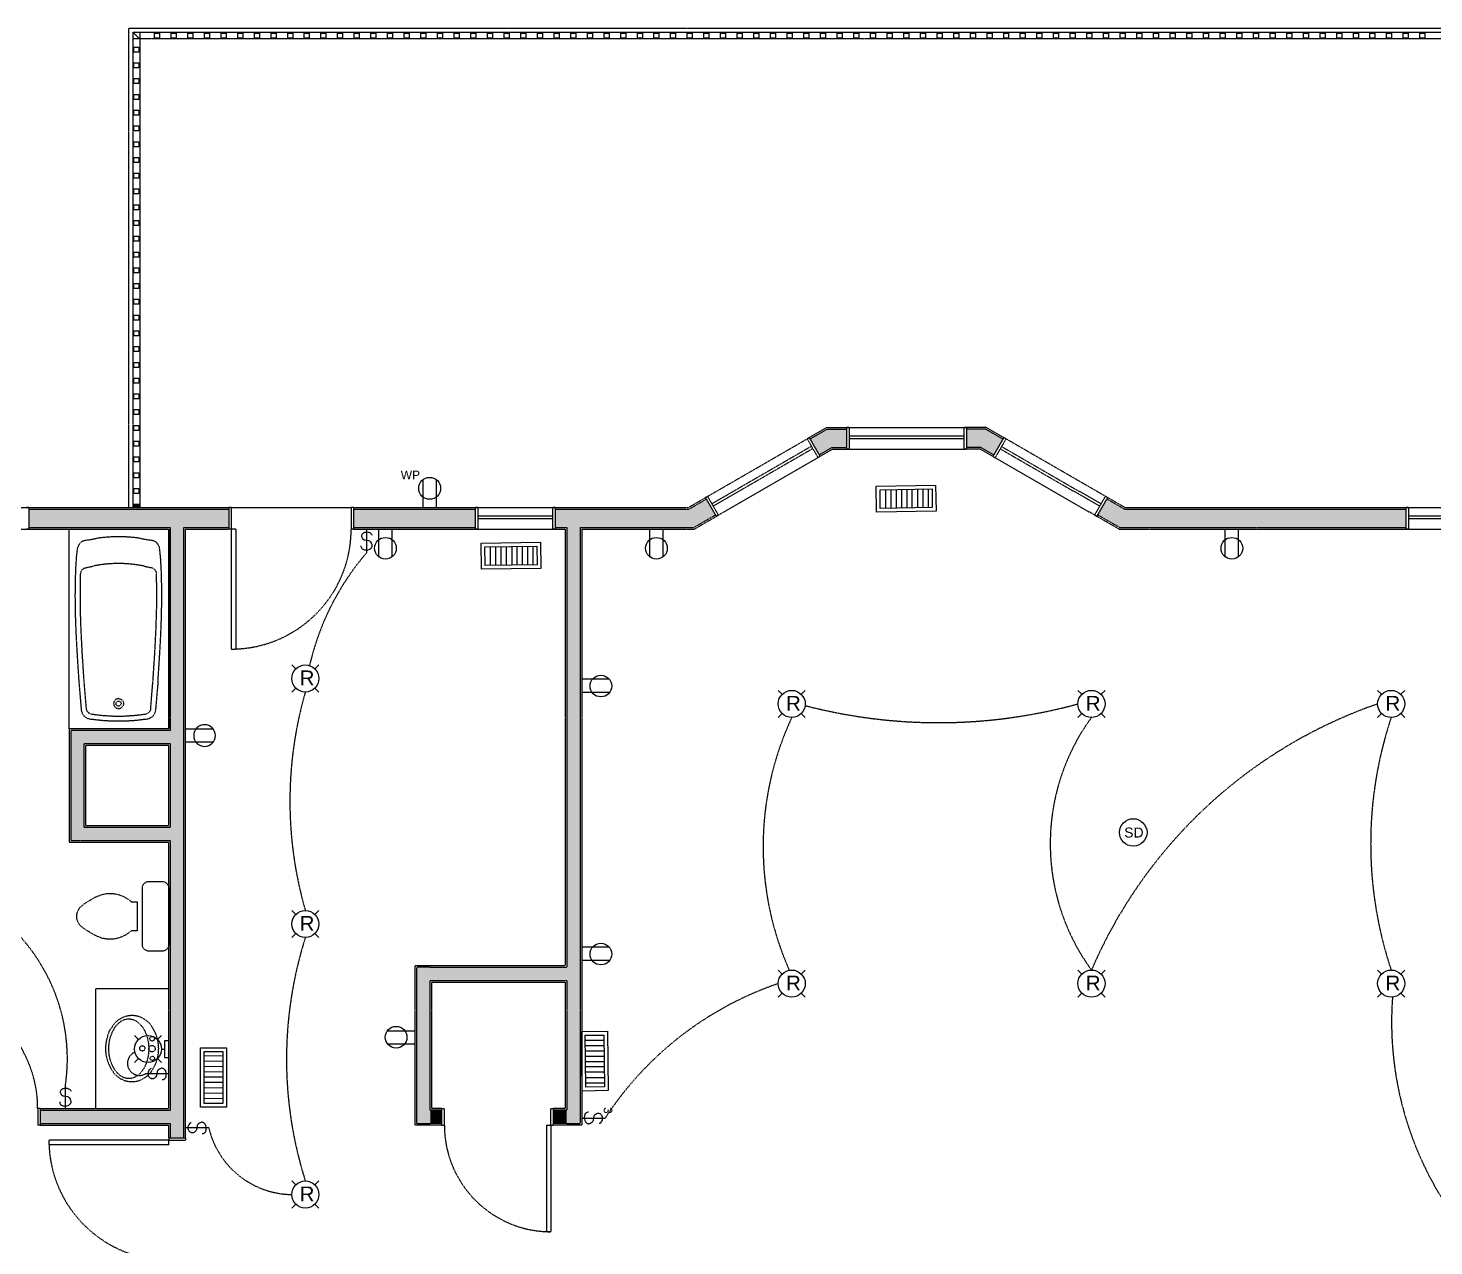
# Model space of a CAD drawing. Header units: inches. Extents: x 99 to 15695, y -7208 to 2559.
# Drawn here: x 10624.3 to 11046.4, y -6949.6 to -6583.8 of the extents above; entities that cross this region are included whole.
import ezdxf

# ---------------------------------------------------------------- set-up
doc = ezdxf.new("R2010")
doc.units = ezdxf.units.IN
doc.header["$LTSCALE"] = 96
doc.header["$MEASUREMENT"] = 0
doc.linetypes.add('DASHDOTX2', pattern=[2, 1, -0.5, 0, -0.5])
doc.layers.get('0').update_dxf_attribs({"lineweight": 5})
doc.layers.add('Common', color=4, linetype='Continuous', lineweight=5)
for name, color, linetype, lineweight, true_color in [('Electrical', 7, 'Continuous', 20, 0xff0a0a), ('Electrical line', 7, 'Continuous', 15, 0xff0a0a), ('Hatch', 7, 'Continuous', 0, 0x919191)]:
    doc.layers.add(name, color=color, linetype=linetype, lineweight=lineweight, true_color=true_color)
doc.styles.get("Standard").update_dxf_attribs({"font": 'arial.ttf'})

# ---------------------------------------------------------------- blocks, each defined once
blk = doc.blocks.new('Eyeball')
at = {"layer": 'Electrical', "transparency": 33554687}
for p, q in [((-2.88, 6.22), (-4.07, 7.41)), ((2.88, 6.22), (4.07, 7.41)), ((-4.07, -0.72), (-2.88, 0.47)), ((4.07, -0.72), (2.88, 0.47))]:
    blk.add_line(p, q, dxfattribs=at)
blk.add_circle((0, 3.34), 4.07, dxfattribs=at)
at = {"layer": 'Electrical', "transparency": 33554687, "insert": (-1.72, 1.33), "char_height": 4.4186, "width": 4.4628, "attachment_point": 7}
blk.add_mtext('\\fArial|b0|i0|c0|p0;R\\P', dxfattribs=at)
blk = doc.blocks.new('*U523')
at = {"layer": 'Electrical', "color": 0, "linetype": 'Continuous', "lineweight": 0, "transparency": 33554687}
blk.add_blockref('Eyeball', (0, -3.34), dxfattribs=at)
blk = doc.blocks.new('*U524')
at = {"layer": 'Common', "color": 0, "linetype": 'ByBlock', "lineweight": -2, "transparency": 16777216}
for p in [(0, 0), (90, 0), (180, 0), (0, -84), (90, -84), (180, -84)]:
    blk.add_blockref('*U523', p, dxfattribs=at)
blk = doc.blocks.new('Wall Sconce')
at = {"layer": 'Electrical', "transparency": 33554687}
for p, q in [((-2.38, 4.88), (-3.57, 6.07)), ((0.5, 6.07), (0.5, 7)), ((3.38, 4.88), (4.57, 6.07)), ((-3.57, -2.06), (-2.38, -0.87)), ((4.57, -2.06), (3.38, -0.87))]:
    blk.add_line(p, q, dxfattribs=at)
blk.add_lwpolyline([(-2, 8.25), (-2, 7), (3, 7), (3, 8.25)], dxfattribs=at)
blk.add_circle((0.5, 2), 4.07, dxfattribs=at)
blk = doc.blocks.new('Single Pole')
at = {"layer": 'Electrical', "transparency": 33554687}
blk.add_line((-0.04, 7), (-0.04, 0), dxfattribs=at)
blk.add_lwpolyline([(1.71, 4.99), (1.7, 5.19), (1.66, 5.39), (1.58, 5.58), (1.47, 5.75), (1.34, 5.9), (1.3, 5.94), (1.17, 6.03), (0.98, 6.12), (0.64, 6.21), (0.15, 6.24), (-0.34, 6.2), (-0.74, 6.09), (-0.99, 5.98), (-1.12, 5.9), (-1.36, 5.69), (-1.52, 5.51), (-1.62, 5.34), (-1.68, 5.19), (-1.7, 5.04), (-1.71, 4.97), (-1.7, 4.82), (-1.64, 4.57), (-1.48, 4.23), (-1.27, 3.92), (-1.06, 3.7), (-0.98, 3.63), (-0.88, 3.56), (-0.7, 3.49), (0.56, 3.29), (0.72, 3.24), (0.8, 3.19), (0.85, 3.16), (1.08, 2.95), (1.26, 2.71), (1.38, 2.49), (1.44, 2.3), (1.47, 2.13), (1.48, 1.99), (1.45, 1.83), (1.4, 1.67), (1.3, 1.5), (1.15, 1.31), (0.94, 1.13), (0.77, 1.02), (0.57, 0.93), (0.26, 0.85), (-0.12, 0.83), (-0.45, 0.86), (-0.65, 0.91), (-0.93, 1.03), (-1.19, 1.18), (-1.42, 1.38), (-1.61, 1.62), (-1.69, 1.76)], dxfattribs=at)
blk = doc.blocks.new('Duplex')
at = {"layer": 'Electrical', "transparency": 33554687}
for p, q in [((-2.013801, 8.286915), (-2.013801, 0)), ((1.966968, 8.38058), (1.966968, 0))]:
    blk.add_line(p, q, dxfattribs=at)
blk.add_circle((0, 5.73454), 3.254864, dxfattribs=at)
blk = doc.blocks.new('Duplex (weatherproof)')
at = {"layer": 'Electrical', "transparency": 33554687}
for p, q in [((4.65, 8.38), (4.65, 0)), ((0.67, 8.29), (0.67, 0))]:
    blk.add_line(p, q, dxfattribs=at)
blk.add_circle((2.68, 5.73), 3.25, dxfattribs=at)
at = {"layer": 'Electrical', "transparency": 33554687, "insert": (-5.94, 8.44), "char_height": 2.5628, "width": 5.8568, "attachment_point": 7}
blk.add_mtext('\\fArial|b0|i0|c0|p0;WP\\P', dxfattribs=at)
blk = doc.blocks.new('Heat Register')
at = {"layer": 'Electrical'}
for p, q in [((-6.18, -1.12), (-6.26, -6.72)), ((-4.57, -1.12), (-4.65, -6.72)), ((-2.96, -1.12), (-3.04, -6.72)), ((-1.35, -1.12), (-1.43, -6.72)), ((0.26, -1.12), (0.18, -6.72)), ((1.8, -1.12), (1.72, -6.72)), ((3.41, -1.12), (3.33, -6.72)), ((5.02, -1.12), (4.94, -6.72)), ((6.63, -1.12), (6.55, -6.72))]:
    blk.add_line(p, q, dxfattribs=at)
for points in [[(-8.93, 0), (8.93, 0), (8.93, -7.85), (-8.93, -7.85)], [(-7.79, -1.12), (7.82, -1.12), (7.82, -6.72), (-7.79, -6.72)]]:
    blk.add_lwpolyline(points, close=True, dxfattribs=at)
blk = doc.blocks.new('air register')
at = {"layer": 'Electrical', "color": 160, "true_color": 0x2424ff}
for p, q in [((-6.1, -1.12), (-6.18, -6.72)), ((-4.49, -1.12), (-4.57, -6.72)), ((-2.88, -1.12), (-2.96, -6.72)), ((-1.27, -1.12), (-1.35, -6.72)), ((0.34, -1.12), (0.26, -6.72)), ((1.88, -1.12), (1.8, -6.72)), ((3.49, -1.12), (3.41, -6.72)), ((5.1, -1.12), (5.02, -6.72)), ((6.71, -1.12), (6.63, -6.72))]:
    blk.add_line(p, q, dxfattribs=at)
for points in [[(-8.81, 0), (9.04, 0), (9.04, -7.85), (-8.81, -7.85)], [(-7.71, -1.12), (7.9, -1.12), (7.9, -6.72), (-7.71, -6.72)]]:
    blk.add_lwpolyline(points, close=True, dxfattribs=at)
blk = doc.blocks.new('Three Way')
at = {"layer": 'Electrical', "transparency": 33554687}
blk.add_line((0.84, 0), (0.84, 7), dxfattribs=at)
blk.add_lwpolyline([(-0.91, 2.01), (-0.91, 1.81), (-0.86, 1.61), (-0.79, 1.42), (-0.68, 1.25), (-0.55, 1.1), (-0.51, 1.06), (-0.38, 0.97), (-0.18, 0.88), (0.15, 0.79), (0.64, 0.76), (1.14, 0.8), (1.54, 0.91), (1.79, 1.02), (1.91, 1.1), (2.16, 1.31), (2.31, 1.49), (2.41, 1.66), (2.47, 1.81), (2.5, 1.96), (2.5, 2.03), (2.49, 2.18), (2.43, 2.43), (2.28, 2.77), (2.07, 3.08), (1.86, 3.3), (1.77, 3.37), (1.67, 3.44), (1.49, 3.51), (0.23, 3.71), (0.07, 3.76), (-0.01, 3.81), (-0.06, 3.84), (-0.28, 4.05), (-0.47, 4.29), (-0.58, 4.51), (-0.65, 4.7), (-0.68, 4.87), (-0.68, 5.01), (-0.66, 5.17), (-0.6, 5.33), (-0.51, 5.5), (-0.36, 5.69), (-0.15, 5.87), (0.02, 5.98), (0.23, 6.07), (0.54, 6.15), (0.92, 6.17), (1.25, 6.14), (1.44, 6.09), (1.73, 5.97), (1.98, 5.82), (2.21, 5.62), (2.4, 5.38), (2.49, 5.24)], dxfattribs=at)
at = {"layer": 'Electrical', "transparency": 33554687, "insert": (-2.5, 6.56), "char_height": 2.5628, "width": 2.0222, "attachment_point": 7}
blk.add_mtext('\\fArial|b0|i0|c0|p0;3\\P', dxfattribs=at)
blk = doc.blocks.new('Smoke Detector')
at = {"layer": 'Electrical', "transparency": 33554687}
blk.add_circle((0, 2.75), 4.12, dxfattribs=at)
at = {"layer": 'Electrical', "transparency": 33554687, "insert": (1.58, 0.02), "char_height": 3, "width": 5.82, "attachment_point": 7, "rotation": 90}
blk.add_mtext('\\fArial|b0|i0|c0|p0;SD\\P', dxfattribs=at)

msp = doc.modelspace()

# ---------------------------------------------------------------- linework, layer by layer
at = {"layer": 'Electrical line', "linetype": 'DASHDOTX2', "ltscale": 0.0006, "transparency": 33554687}
for centre, radius, start, end in [((10786.06, -6793.1), 79.34, 139.2722, 167.0341), ((10821.09, -6816.03), 118.24, 163.8971, 196.1029), ((10897.61, -6633.81), 158.62, 255.3861, 285.3059), ((11076.96, -6924), 145.18, 109.0884, 156.7681), ((10936.71, -6829.66), 91.76, 154.9939, 203.8775), ((10995.45, -6828.8), 64.28, 143.8363, 216.1637), ((11147.37, -6828.8), 119.98, 161.5692, 198.4308), ((10581.33, -6893.41), 54.71, 351.6795, 49.6118), ((10822.76, -6893.52), 120.93, 162.4039, 197.5961), ((10882.19, -6966.53), 101.16, 108.8631, 146.8415), ((11134.22, -6882.28), 100.55, 175.7632, 249.1927), ((10657.69, -6894.75), 3.62, 115.337, 299.9569), ((10703.76, -6908.21), 25.94, 193.1637, 269.2514)]:
    msp.add_arc(centre, radius, start, end, dxfattribs=at)
at = {"layer": 'Hatch', "linetype": 'DASHDOTX2', "ltscale": 0.0006, "transparency": 33554687}
for p, q in [((10654.5, -6583.83), (11424, -6583.83)), ((10654.5, -6727.83), (10654.5, -6583.83)), ((10827.63, -6724.83), (10858.8, -6706.83)), ((10858.8, -6706.83), (10858.15, -6707.2)), ((10858.15, -6707.2), (10861.4, -6712.83)), ((10864, -6703.83), (10858.8, -6706.83)), ((10858.8, -6706.83), (10862.05, -6712.46)), ((10858.8, -6706.83), (10862.05, -6712.46)), ((10864.13, -6704.33), (10859.05, -6707.26)), ((10859.05, -6707.26), (10861.8, -6712.02)), ((10864, -6703.83), (10870, -6703.83)), ((10864.13, -6704.33), (10870, -6704.33)), ((10870, -6703.83), (10870, -6710.33)), ((10870, -6703.83), (10906, -6703.83)), ((10870.75, -6703.83), (10870, -6703.83)), ((10870, -6703.83), (10870, -6710.33)), ((10870, -6704.33), (10870, -6709.83)), ((10870.75, -6703.83), (10870.75, -6710.33)), ((10905.25, -6706.43), (10870.75, -6706.43)), ((10905.25, -6707.23), (10870.75, -6707.23)), ((10906, -6703.83), (10905.25, -6703.83)), ((10905.25, -6703.83), (10905.25, -6710.33)), ((10906, -6703.83), (10906, -6710.33)), ((10906, -6703.83), (10906, -6710.33)), ((10912, -6703.83), (10906, -6703.83)), ((10906, -6704.33), (10906, -6709.83)), ((10911.87, -6704.33), (10906, -6704.33)), ((10911.87, -6704.33), (10916.95, -6707.26)), ((10912, -6703.83), (10917.2, -6706.83)), ((10917.2, -6706.83), (10913.95, -6712.46)), ((10917.2, -6706.83), (10913.95, -6712.46)), ((10916.95, -6707.26), (10914.2, -6712.02)), ((10917.85, -6707.2), (10914.6, -6712.83)), ((10948.37, -6724.83), (10917.2, -6706.83)), ((10917.2, -6706.83), (10917.85, -6707.2)), ((10859.45, -6709.45), (10829.58, -6726.7)), ((10859.85, -6710.15), (10829.98, -6727.4)), ((10865.61, -6709.83), (10861.8, -6712.02)), ((10865.74, -6710.33), (10862.05, -6712.46)), ((10865.61, -6709.83), (10870, -6709.83)), ((10865.74, -6710.33), (10870, -6710.33)), ((10870, -6710.33), (10906, -6710.33)), ((10870.75, -6710.33), (10870, -6710.33)), ((10906, -6710.33), (10905.25, -6710.33)), ((10910.39, -6709.83), (10906, -6709.83)), ((10910.26, -6710.33), (10906, -6710.33)), ((10910.26, -6710.33), (10913.95, -6712.46)), ((10910.39, -6709.83), (10914.2, -6712.02)), ((10916.15, -6710.15), (10946.02, -6727.4)), ((10916.55, -6709.45), (10946.42, -6726.7)), ((10830.88, -6730.46), (10862.05, -6712.46)), ((10862.05, -6712.46), (10861.4, -6712.83)), ((10945.12, -6730.46), (10913.95, -6712.46)), ((10913.95, -6712.46), (10914.6, -6712.83)), ((10600.5, -6727.83), (10624.5, -6727.83)), ((10624.5, -6727.83), (10623.75, -6727.83)), ((10624.5, -6727.83), (10684.5, -6727.83)), ((10624.5, -6727.83), (10624.5, -6734.33)), ((10624.5, -6727.83), (10624.5, -6734.33)), ((10624.5, -6728.33), (10684.5, -6728.33)), ((10624.5, -6728.33), (10624.5, -6733.83)), ((10684.5, -6727.83), (10684.5, -6734.33)), ((10685.25, -6727.83), (10684.5, -6727.83)), ((10684.5, -6727.83), (10684.5, -6734.33)), ((10684.5, -6728.33), (10684.5, -6733.83)), ((10685.25, -6727.83), (10685.25, -6734.33)), ((10685.25, -6727.83), (10721.25, -6727.83)), ((10722, -6727.83), (10721.25, -6727.83)), ((10721.25, -6727.83), (10721.25, -6734.33)), ((10722, -6727.83), (10758.5, -6727.83)), ((10722, -6727.83), (10722, -6734.33)), ((10722, -6727.83), (10722, -6734.33)), ((10722, -6728.33), (10758.5, -6728.33)), ((10722, -6728.33), (10722, -6733.83)), ((10758.5, -6727.83), (10758.5, -6734.33)), ((10758.5, -6727.83), (10782.5, -6727.83)), ((10759.25, -6727.83), (10758.5, -6727.83)), ((10758.5, -6727.83), (10758.5, -6734.33)), ((10758.5, -6728.33), (10758.5, -6733.83)), ((10759.25, -6727.83), (10759.25, -6734.33)), ((10782.5, -6727.83), (10781.75, -6727.83)), ((10781.75, -6727.83), (10781.75, -6734.33)), ((10782.5, -6727.83), (10822.43, -6727.83)), ((10782.5, -6727.83), (10782.5, -6734.33)), ((10782.5, -6727.83), (10782.5, -6734.33)), ((10782.5, -6728.33), (10822.56, -6728.33)), ((10782.5, -6728.33), (10782.5, -6733.83)), ((10822.43, -6727.83), (10827.63, -6724.83)), ((10822.56, -6728.33), (10827.88, -6725.26)), ((10828.28, -6724.45), (10827.63, -6724.83)), ((10827.63, -6724.83), (10830.88, -6730.46)), ((10827.63, -6724.83), (10830.88, -6730.46)), ((10827.88, -6725.26), (10830.63, -6730.02)), ((10828.28, -6724.45), (10831.53, -6730.08)), ((10947.72, -6724.45), (10944.47, -6730.08)), ((10948.37, -6724.83), (10945.12, -6730.46)), ((10948.37, -6724.83), (10945.12, -6730.46)), ((10948.12, -6725.26), (10945.37, -6730.02)), ((10947.72, -6724.45), (10948.37, -6724.83)), ((10953.44, -6728.33), (10948.12, -6725.26)), ((10953.57, -6727.83), (10948.37, -6724.83)), ((10953.44, -6728.33), (11038, -6728.33)), ((10953.57, -6727.83), (11038, -6727.83)), ((11038, -6727.83), (11038, -6734.33)), ((11038, -6727.83), (11074, -6727.83)), ((11038.75, -6727.83), (11038, -6727.83)), ((11038, -6727.83), (11038, -6734.33)), ((11038, -6728.33), (11038, -6733.83)), ((11038.75, -6727.83), (11038.75, -6734.33)), ((10781.75, -6730.43), (10759.25, -6730.43)), ((10781.75, -6731.23), (10759.25, -6731.23)), ((10824.04, -6733.83), (10830.63, -6730.02)), ((10824.17, -6734.33), (10830.88, -6730.46)), ((10831.53, -6730.08), (10830.88, -6730.46)), ((10944.47, -6730.08), (10945.12, -6730.46)), ((10951.83, -6734.33), (10945.12, -6730.46)), ((10951.96, -6733.83), (10945.37, -6730.02)), ((11073.25, -6730.43), (11038.75, -6730.43)), ((11073.25, -6731.23), (11038.75, -6731.23)), ((10600.5, -6734.33), (10624.5, -6734.33)), ((10624.5, -6734.33), (10623.75, -6734.33)), ((10624.5, -6733.83), (10667, -6733.83)), ((10624.5, -6734.33), (10666.5, -6734.33)), ((10666.5, -6794.33), (10666.5, -6734.33)), ((10667, -6794.83), (10667, -6733.83)), ((10671, -6733.83), (10684.5, -6733.83)), ((10671, -6917.08), (10671, -6733.83)), ((10671.5, -6734.33), (10684.5, -6734.33)), ((10671.5, -6917.08), (10671.5, -6734.33)), ((10685.25, -6734.33), (10684.5, -6734.33)), ((10685.25, -6734.33), (10685.25, -6770.33)), ((10686.63, -6734.33), (10685.25, -6734.33)), ((10686.63, -6734.33), (10686.63, -6770.33)), ((10722, -6734.33), (10721.25, -6734.33)), ((10722, -6733.83), (10758.5, -6733.83)), ((10722, -6734.33), (10758.5, -6734.33)), ((10758.5, -6734.33), (10782.5, -6734.33)), ((10759.25, -6734.33), (10758.5, -6734.33)), ((10782.5, -6734.33), (10781.75, -6734.33)), ((10782.5, -6733.83), (10786, -6733.83)), ((10782.5, -6734.33), (10785.5, -6734.33)), ((10785.5, -6734.33), (10785.5, -6865.33)), ((10786, -6733.83), (10786, -6865.83)), ((10790, -6733.83), (10824.04, -6733.83)), ((10790, -6733.83), (10790, -6912.83)), ((10790.5, -6734.33), (10824.17, -6734.33)), ((10790.5, -6734.33), (10790.5, -6913.33)), ((10951.83, -6734.33), (11038, -6734.33)), ((10951.96, -6733.83), (11038, -6733.83)), ((11038, -6734.33), (11074, -6734.33)), ((11038.75, -6734.33), (11038, -6734.33)), ((10685.25, -6770.33), (10686.63, -6770.33)), ((10666.5, -6794.33), (10636.53, -6794.33)), ((10636.53, -6794.33), (10636.53, -6828.33)), ((10641.03, -6794.83), (10637.03, -6794.83)), ((10637.03, -6794.83), (10637.03, -6827.83)), ((10667, -6794.83), (10641.03, -6794.83)), ((10667, -6798.83), (10641.03, -6798.83)), ((10641.03, -6798.83), (10641.03, -6823.83)), ((10666.5, -6799.33), (10641.53, -6799.33)), ((10641.53, -6799.33), (10641.53, -6823.33)), ((10666.5, -6823.33), (10666.5, -6799.33)), ((10667, -6823.83), (10667, -6798.83)), ((10641.03, -6823.83), (10667, -6823.83)), ((10641.53, -6823.33), (10666.5, -6823.33)), ((10636.53, -6828.33), (10666.5, -6828.33)), ((10637.03, -6827.83), (10641.03, -6827.83)), ((10641.03, -6827.83), (10667, -6827.83)), ((10666.5, -6908.33), (10666.5, -6828.33)), ((10667, -6908.83), (10667, -6827.83)), ((10740.5, -6913.33), (10740.5, -6865.33)), ((10740.5, -6865.33), (10785.5, -6865.33)), ((10741, -6912.83), (10741, -6865.83)), ((10745, -6865.83), (10741, -6865.83)), ((10745, -6865.83), (10786, -6865.83)), ((10745, -6908.83), (10745, -6869.83)), ((10745, -6869.83), (10786, -6869.83)), ((10745.5, -6908.33), (10745.5, -6870.33)), ((10745.5, -6870.33), (10785.5, -6870.33)), ((10785.5, -6870.33), (10785.5, -6908.33)), ((10786, -6869.83), (10786, -6908.83)), ((10627.87, -6908.33), (10627.12, -6908.33)), ((10627.12, -6908.33), (10627.12, -6913.33)), ((10627.87, -6908.33), (10666.5, -6908.33)), ((10627.87, -6908.33), (10627.87, -6913.33)), ((10627.87, -6908.33), (10627.87, -6913.33)), ((10627.87, -6908.83), (10667, -6908.83)), ((10627.87, -6908.83), (10627.87, -6912.83)), ((10748.5, -6908.83), (10745, -6908.83)), ((10748.5, -6908.33), (10745.5, -6908.33)), ((10748.5, -6913.33), (10748.5, -6908.33)), ((10748.5, -6908.33), (10749.25, -6908.33)), ((10748.5, -6913.33), (10748.5, -6908.33)), ((10748.5, -6912.83), (10748.5, -6908.83)), ((10749.25, -6913.33), (10749.25, -6908.33)), ((10781.25, -6908.33), (10782, -6908.33)), ((10781.25, -6913.33), (10781.25, -6908.33)), ((10782, -6913.33), (10782, -6908.33)), ((10785.5, -6908.33), (10782, -6908.33)), ((10782, -6913.33), (10782, -6908.33)), ((10782, -6912.83), (10782, -6908.83)), ((10786, -6908.83), (10782, -6908.83)), ((10627.87, -6913.33), (10627.12, -6913.33)), ((10627.87, -6912.83), (10667, -6912.83)), ((10627.87, -6913.33), (10666.5, -6913.33)), ((10666.5, -6917.08), (10666.5, -6913.33)), ((10667, -6917.08), (10667, -6912.83)), ((10748.5, -6913.33), (10740.5, -6913.33)), ((10741, -6912.83), (10745, -6912.83)), ((10748.5, -6912.83), (10745, -6912.83)), ((10748.5, -6913.33), (10749.25, -6913.33)), ((10779.88, -6913.33), (10779.88, -6945.33)), ((10779.88, -6913.33), (10781.25, -6913.33)), ((10781.25, -6913.33), (10782, -6913.33)), ((10781.25, -6913.33), (10781.25, -6945.33)), ((10786, -6912.83), (10782, -6912.83)), ((10790.5, -6913.33), (10782, -6913.33)), ((10786, -6912.83), (10790, -6912.83)), ((10666.5, -6917.83), (10630.5, -6917.83)), ((10630.5, -6917.83), (10630.5, -6919.2)), ((10666.5, -6917.08), (10671.5, -6917.08)), ((10666.5, -6917.08), (10666.5, -6917.83)), ((10666.5, -6917.08), (10671.5, -6917.08)), ((10666.5, -6917.83), (10671.5, -6917.83)), ((10666.5, -6919.2), (10666.5, -6917.83)), ((10667, -6917.08), (10671, -6917.08)), ((10671.5, -6917.08), (10671.5, -6917.83)), ((10666.5, -6919.2), (10630.5, -6919.2)), ((10781.25, -6945.33), (10779.88, -6945.33))]:
    msp.add_line(p, q, dxfattribs=at)
for points in [[(10655.75, -6585.08), (10657.75, -6585.08), (10657.75, -6587.08), (10655.75, -6587.08)], [(10655.75, -6585.08), (11420.75, -6585.08), (11420.75, -6587.08), (10657.75, -6587.08)], [(10655.75, -6727.83), (10655.75, -6585.08), (10657.75, -6587.08), (10657.75, -6727.83)], [(10662.19, -6586.83), (10662.19, -6585.33), (10663.69, -6585.33), (10663.69, -6586.83)], [(10667.19, -6586.83), (10667.19, -6585.33), (10668.69, -6585.33), (10668.69, -6586.83)], [(10672.19, -6586.83), (10672.19, -6585.33), (10673.69, -6585.33), (10673.69, -6586.83)], [(10677.19, -6586.83), (10677.19, -6585.33), (10678.69, -6585.33), (10678.69, -6586.83)], [(10682.19, -6586.83), (10682.19, -6585.33), (10683.69, -6585.33), (10683.69, -6586.83)], [(10687.19, -6586.83), (10687.19, -6585.33), (10688.69, -6585.33), (10688.69, -6586.83)], [(10692.19, -6586.83), (10692.19, -6585.33), (10693.69, -6585.33), (10693.69, -6586.83)], [(10697.19, -6586.83), (10697.19, -6585.33), (10698.69, -6585.33), (10698.69, -6586.83)], [(10702.19, -6586.83), (10702.19, -6585.33), (10703.69, -6585.33), (10703.69, -6586.83)], [(10707.19, -6586.83), (10707.19, -6585.33), (10708.69, -6585.33), (10708.69, -6586.83)], [(10712.19, -6586.83), (10712.19, -6585.33), (10713.69, -6585.33), (10713.69, -6586.83)], [(10717.19, -6586.83), (10717.19, -6585.33), (10718.69, -6585.33), (10718.69, -6586.83)], [(10722.19, -6586.83), (10722.19, -6585.33), (10723.69, -6585.33), (10723.69, -6586.83)], [(10727.19, -6586.83), (10727.19, -6585.33), (10728.69, -6585.33), (10728.69, -6586.83)], [(10732.19, -6586.83), (10732.19, -6585.33), (10733.69, -6585.33), (10733.69, -6586.83)], [(10737.19, -6586.83), (10737.19, -6585.33), (10738.69, -6585.33), (10738.69, -6586.83)], [(10742.19, -6586.83), (10742.19, -6585.33), (10743.69, -6585.33), (10743.69, -6586.83)], [(10747.19, -6586.83), (10747.19, -6585.33), (10748.69, -6585.33), (10748.69, -6586.83)], [(10752.19, -6586.83), (10752.19, -6585.33), (10753.69, -6585.33), (10753.69, -6586.83)], [(10757.19, -6586.83), (10757.19, -6585.33), (10758.69, -6585.33), (10758.69, -6586.83)], [(10762.19, -6586.83), (10762.19, -6585.33), (10763.69, -6585.33), (10763.69, -6586.83)], [(10767.19, -6586.83), (10767.19, -6585.33), (10768.69, -6585.33), (10768.69, -6586.83)], [(10772.19, -6586.83), (10772.19, -6585.33), (10773.69, -6585.33), (10773.69, -6586.83)], [(10777.19, -6586.83), (10777.19, -6585.33), (10778.69, -6585.33), (10778.69, -6586.83)], [(10782.19, -6586.83), (10782.19, -6585.33), (10783.69, -6585.33), (10783.69, -6586.83)], [(10787.19, -6586.83), (10787.19, -6585.33), (10788.69, -6585.33), (10788.69, -6586.83)], [(10792.19, -6586.83), (10792.19, -6585.33), (10793.69, -6585.33), (10793.69, -6586.83)], [(10797.19, -6586.83), (10797.19, -6585.33), (10798.69, -6585.33), (10798.69, -6586.83)], [(10802.19, -6586.83), (10802.19, -6585.33), (10803.69, -6585.33), (10803.69, -6586.83)], [(10807.19, -6586.83), (10807.19, -6585.33), (10808.69, -6585.33), (10808.69, -6586.83)], [(10812.19, -6586.83), (10812.19, -6585.33), (10813.69, -6585.33), (10813.69, -6586.83)], [(10817.19, -6586.83), (10817.19, -6585.33), (10818.69, -6585.33), (10818.69, -6586.83)], [(10822.19, -6586.83), (10822.19, -6585.33), (10823.69, -6585.33), (10823.69, -6586.83)], [(10827.19, -6586.83), (10827.19, -6585.33), (10828.69, -6585.33), (10828.69, -6586.83)], [(10832.19, -6586.83), (10832.19, -6585.33), (10833.69, -6585.33), (10833.69, -6586.83)], [(10837.19, -6586.83), (10837.19, -6585.33), (10838.69, -6585.33), (10838.69, -6586.83)], [(10842.19, -6586.83), (10842.19, -6585.33), (10843.69, -6585.33), (10843.69, -6586.83)], [(10847.19, -6586.83), (10847.19, -6585.33), (10848.69, -6585.33), (10848.69, -6586.83)], [(10852.19, -6586.83), (10852.19, -6585.33), (10853.69, -6585.33), (10853.69, -6586.83)], [(10857.19, -6586.83), (10857.19, -6585.33), (10858.69, -6585.33), (10858.69, -6586.83)], [(10862.19, -6586.83), (10862.19, -6585.33), (10863.69, -6585.33), (10863.69, -6586.83)], [(10867.19, -6586.83), (10867.19, -6585.33), (10868.69, -6585.33), (10868.69, -6586.83)], [(10872.19, -6586.83), (10872.19, -6585.33), (10873.69, -6585.33), (10873.69, -6586.83)], [(10877.19, -6586.83), (10877.19, -6585.33), (10878.69, -6585.33), (10878.69, -6586.83)], [(10882.19, -6586.83), (10882.19, -6585.33), (10883.69, -6585.33), (10883.69, -6586.83)], [(10887.19, -6586.83), (10887.19, -6585.33), (10888.69, -6585.33), (10888.69, -6586.83)], [(10892.19, -6586.83), (10892.19, -6585.33), (10893.69, -6585.33), (10893.69, -6586.83)], [(10897.19, -6586.83), (10897.19, -6585.33), (10898.69, -6585.33), (10898.69, -6586.83)], [(10902.19, -6586.83), (10902.19, -6585.33), (10903.69, -6585.33), (10903.69, -6586.83)], [(10907.19, -6586.83), (10907.19, -6585.33), (10908.69, -6585.33), (10908.69, -6586.83)], [(10912.19, -6586.83), (10912.19, -6585.33), (10913.69, -6585.33), (10913.69, -6586.83)], [(10917.19, -6586.83), (10917.19, -6585.33), (10918.69, -6585.33), (10918.69, -6586.83)], [(10922.19, -6586.83), (10922.19, -6585.33), (10923.69, -6585.33), (10923.69, -6586.83)], [(10927.19, -6586.83), (10927.19, -6585.33), (10928.69, -6585.33), (10928.69, -6586.83)], [(10932.19, -6586.83), (10932.19, -6585.33), (10933.69, -6585.33), (10933.69, -6586.83)], [(10937.19, -6586.83), (10937.19, -6585.33), (10938.69, -6585.33), (10938.69, -6586.83)], [(10942.19, -6586.83), (10942.19, -6585.33), (10943.69, -6585.33), (10943.69, -6586.83)], [(10947.19, -6586.83), (10947.19, -6585.33), (10948.69, -6585.33), (10948.69, -6586.83)], [(10952.19, -6586.83), (10952.19, -6585.33), (10953.69, -6585.33), (10953.69, -6586.83)], [(10957.19, -6586.83), (10957.19, -6585.33), (10958.69, -6585.33), (10958.69, -6586.83)], [(10962.19, -6586.83), (10962.19, -6585.33), (10963.69, -6585.33), (10963.69, -6586.83)], [(10967.19, -6586.83), (10967.19, -6585.33), (10968.69, -6585.33), (10968.69, -6586.83)], [(10972.19, -6586.83), (10972.19, -6585.33), (10973.69, -6585.33), (10973.69, -6586.83)], [(10977.19, -6586.83), (10977.19, -6585.33), (10978.69, -6585.33), (10978.69, -6586.83)], [(10982.19, -6586.83), (10982.19, -6585.33), (10983.69, -6585.33), (10983.69, -6586.83)], [(10987.19, -6586.83), (10987.19, -6585.33), (10988.69, -6585.33), (10988.69, -6586.83)], [(10992.19, -6586.83), (10992.19, -6585.33), (10993.69, -6585.33), (10993.69, -6586.83)], [(10997.19, -6586.83), (10997.19, -6585.33), (10998.69, -6585.33), (10998.69, -6586.83)], [(11002.19, -6586.83), (11002.19, -6585.33), (11003.69, -6585.33), (11003.69, -6586.83)], [(11007.19, -6586.83), (11007.19, -6585.33), (11008.69, -6585.33), (11008.69, -6586.83)], [(11012.19, -6586.83), (11012.19, -6585.33), (11013.69, -6585.33), (11013.69, -6586.83)], [(11017.19, -6586.83), (11017.19, -6585.33), (11018.69, -6585.33), (11018.69, -6586.83)], [(11022.19, -6586.83), (11022.19, -6585.33), (11023.69, -6585.33), (11023.69, -6586.83)], [(11027.19, -6586.83), (11027.19, -6585.33), (11028.69, -6585.33), (11028.69, -6586.83)], [(11032.19, -6586.83), (11032.19, -6585.33), (11033.69, -6585.33), (11033.69, -6586.83)], [(11037.19, -6586.83), (11037.19, -6585.33), (11038.69, -6585.33), (11038.69, -6586.83)], [(11042.19, -6586.83), (11042.19, -6585.33), (11043.69, -6585.33), (11043.69, -6586.83)], [(10657.5, -6591.03), (10656, -6591.03), (10656, -6589.53), (10657.5, -6589.53)], [(10657.5, -6595.76), (10656, -6595.76), (10656, -6594.26), (10657.5, -6594.26)], [(10657.5, -6600.5), (10656, -6600.5), (10656, -6599), (10657.5, -6599)], [(10657.5, -6605.23), (10656, -6605.23), (10656, -6603.73), (10657.5, -6603.73)], [(10657.5, -6609.97), (10656, -6609.97), (10656, -6608.47), (10657.5, -6608.47)], [(10657.5, -6614.7), (10656, -6614.7), (10656, -6613.2), (10657.5, -6613.2)], [(10657.5, -6619.44), (10656, -6619.44), (10656, -6617.94), (10657.5, -6617.94)], [(10657.5, -6624.17), (10656, -6624.17), (10656, -6622.67), (10657.5, -6622.67)], [(10657.5, -6628.91), (10656, -6628.91), (10656, -6627.41), (10657.5, -6627.41)], [(10657.5, -6633.64), (10656, -6633.64), (10656, -6632.14), (10657.5, -6632.14)], [(10657.5, -6638.37), (10656, -6638.37), (10656, -6636.87), (10657.5, -6636.87)], [(10657.5, -6643.11), (10656, -6643.11), (10656, -6641.61), (10657.5, -6641.61)], [(10657.5, -6647.84), (10656, -6647.84), (10656, -6646.34), (10657.5, -6646.34)], [(10657.5, -6652.58), (10656, -6652.58), (10656, -6651.08), (10657.5, -6651.08)], [(10657.5, -6657.31), (10656, -6657.31), (10656, -6655.81), (10657.5, -6655.81)], [(10657.5, -6662.05), (10656, -6662.05), (10656, -6660.55), (10657.5, -6660.55)], [(10657.5, -6666.78), (10656, -6666.78), (10656, -6665.28), (10657.5, -6665.28)], [(10657.5, -6671.51), (10656, -6671.51), (10656, -6670.01), (10657.5, -6670.01)], [(10657.5, -6676.25), (10656, -6676.25), (10656, -6674.75), (10657.5, -6674.75)], [(10657.5, -6680.98), (10656, -6680.98), (10656, -6679.48), (10657.5, -6679.48)], [(10657.5, -6685.72), (10656, -6685.72), (10656, -6684.22), (10657.5, -6684.22)], [(10657.5, -6690.45), (10656, -6690.45), (10656, -6688.95), (10657.5, -6688.95)], [(10657.5, -6695.19), (10656, -6695.19), (10656, -6693.69), (10657.5, -6693.69)], [(10657.5, -6699.92), (10656, -6699.92), (10656, -6698.42), (10657.5, -6698.42)], [(10657.5, -6704.66), (10656, -6704.66), (10656, -6703.16), (10657.5, -6703.16)], [(10657.5, -6709.39), (10656, -6709.39), (10656, -6707.89), (10657.5, -6707.89)], [(10657.5, -6714.12), (10656, -6714.12), (10656, -6712.62), (10657.5, -6712.62)], [(10657.5, -6718.86), (10656, -6718.86), (10656, -6717.36), (10657.5, -6717.36)], [(10657.5, -6723.59), (10656, -6723.59), (10656, -6722.09), (10657.5, -6722.09)], [(10655.75, -6727.83), (10655.75, -6726.83), (10657.75, -6726.83), (10657.75, -6727.83)], [(10666.5, -6794.33), (10636.53, -6794.33), (10636.53, -6734.33), (10666.5, -6734.33)], [(10661.49, -6888.06), (10661.17, -6888.01), (10660.95, -6887.79), (10660.79, -6887.53), (10660.79, -6887.21), (10660.95, -6886.94), (10661.17, -6886.73), (10661.49, -6886.67), (10661.81, -6886.73), (10662.02, -6886.94), (10662.18, -6887.21), (10662.18, -6887.53), (10662.02, -6887.79), (10661.81, -6888.01)]]:
    msp.add_lwpolyline(points, close=True, dxfattribs=at)
for points in [[(10642.07, -6737.58), (10644.69, -6737.1, -0.074206), (10658.13, -6737.1), (10660.74, -6737.58)], [(10641.49, -6745.9), (10643.94, -6745.37, -0.098214), (10658.87, -6745.37), (10661.33, -6745.9)], [(10652.05, -6788.03, -1.245514), (10651.41, -6785.21), (10651.83, -6785.26), (10652.26, -6785.47)]]:
    msp.add_lwpolyline(points, format="xyb", dxfattribs=at)
for points in [[(10638.77, -6743.02), (10639.09, -6740.03)], [(10639.14, -6740.03), (10639.3, -6739.39), (10639.67, -6738.75), (10640.15, -6738.22), (10640.74, -6737.85), (10641.38, -6737.63), (10642.07, -6737.53)], [(10660.74, -6737.53), (10661.43, -6737.63), (10662.07, -6737.85), (10662.66, -6738.22), (10663.14, -6738.75), (10663.51, -6739.39), (10663.67, -6740.03)], [(10664.05, -6743.02), (10663.73, -6740.03)], [(10639.94, -6751.98), (10639.99, -6747.77)], [(10640.05, -6747.71), (10640.15, -6747.13), (10640.47, -6746.54), (10640.95, -6746.11), (10641.49, -6745.85)], [(10661.33, -6745.85), (10661.86, -6746.11), (10662.34, -6746.54), (10662.66, -6747.13), (10662.77, -6747.71)], [(10662.87, -6751.98), (10662.82, -6747.77)], [(10641.75, -6788.19), (10641.06, -6779.87), (10640.53, -6771.77), (10640.15, -6764.35), (10639.94, -6757.74), (10639.94, -6751.93)], [(10661.06, -6788.19), (10661.75, -6779.87), (10662.29, -6771.77), (10662.66, -6764.35), (10662.87, -6757.74), (10662.87, -6751.93)], [(10663.25, -6779.98), (10662.5, -6788.73), (10662.34, -6789.37), (10662.13, -6789.95), (10661.75, -6790.43), (10661.27, -6790.86), (10660.74, -6791.18), (10660.15, -6791.39), (10659.51, -6791.45), (10656.31, -6791.82), (10653.06, -6792.03), (10649.75, -6792.03), (10646.5, -6791.82), (10643.3, -6791.45), (10642.66, -6791.39), (10642.07, -6791.18), (10641.54, -6790.86), (10641.06, -6790.43), (10640.69, -6789.95), (10640.47, -6789.37), (10640.31, -6788.73), (10639.57, -6779.98)], [(10661.06, -6788.14), (10660.95, -6788.67), (10660.69, -6789.15), (10660.31, -6789.53), (10659.89, -6789.79), (10659.35, -6789.95), (10656.21, -6790.33), (10653.01, -6790.54), (10649.81, -6790.54), (10646.61, -6790.33), (10643.46, -6789.95), (10642.93, -6789.79), (10642.5, -6789.53), (10642.13, -6789.15), (10641.86, -6788.67), (10641.75, -6788.14)], [(10666.5, -6859.08), (10666.45, -6859.61), (10666.23, -6860.09), (10665.91, -6860.46), (10665.54, -6860.78), (10665.06, -6861), (10664.53, -6861.05), (10660.53, -6861.05), (10659.99, -6861), (10659.57, -6860.78), (10659.14, -6860.46), (10658.82, -6860.09), (10658.61, -6859.61), (10658.55, -6859.08), (10658.55, -6842.12), (10658.61, -6841.58), (10658.82, -6841.16), (10659.14, -6840.73), (10659.57, -6840.41), (10660.1, -6840.14), (10664.52, -6840.14), (10665.06, -6840.2), (10665.54, -6840.41), (10665.91, -6840.73), (10666.23, -6841.16), (10666.45, -6841.58), (10666.5, -6842.12), (10666.5, -6859.07)], [(10639.67, -6848.09), (10640.21, -6847.56), (10641.59, -6846.49), (10643.09, -6845.58), (10644.63, -6844.73), (10646.29, -6844.09)], [(10646.26, -6844.1), (10647.46, -6843.82)], [(10654.29, -6845.48), (10655.25, -6846.22), (10657.01, -6846.22), (10657.01, -6854.97), (10655.25, -6854.97), (10654.29, -6855.72)], [(10647.46, -6857.37), (10646.58, -6857.22), (10644.63, -6856.46), (10643.09, -6855.61), (10641.59, -6854.7), (10640.21, -6853.64), (10639.67, -6853.1)], [(10666.5, -6872.33), (10644.47, -6872.33), (10644.47, -6908.33), (10666.5, -6908.33)], [(10648.15, -6886.41), (10648.58, -6885.29), (10649.17, -6884.27), (10649.86, -6883.26)], [(10649.01, -6886.78), (10649.54, -6885.34), (10650.29, -6884.01)], [(10650.23, -6884.01), (10650.87, -6883.26), (10651.57, -6882.57), (10652.31, -6881.98)], [(10652.37, -6881.98), (10653.01, -6881.66), (10653.75, -6881.45), (10654.5, -6881.39), (10655.25, -6881.45), (10655.99, -6881.66), (10656.63, -6881.98), (10657.38, -6882.57), (10658.07, -6883.26), (10658.71, -6884.01)], [(10658.45, -6881.07), (10659.46, -6881.66), (10660.37, -6882.41), (10661.17, -6883.26)], [(10648.95, -6893.93), (10648.58, -6892.17), (10648.47, -6890.35), (10648.58, -6888.54), (10648.95, -6886.78)], [(10650.29, -6896.7), (10649.54, -6895.37), (10649.01, -6893.93)], [(10652.31, -6898.73), (10651.57, -6898.14), (10650.87, -6897.45), (10650.23, -6896.7)], [(10661.17, -6897.39), (10660.37, -6898.25), (10659.46, -6898.99), (10658.45, -6899.58)]]:
    msp.add_lwpolyline(points, dxfattribs=at)
for centre, radius in [((10651.4, -6786.71), 0.758), ((10658.55, -6890.25), 0.798), ((10661.48, -6890.35), 0.969), ((10661.55, -6893.24), 0.637)]:
    msp.add_circle(centre, radius, dxfattribs=at)
for centre, radius, start, end in [((10685.25, -6734.33), 36, 270, 0), ((10591.12, -6908.33), 36, 0, 90), ((10655.43, -6887.37), 6.96, 64.7651, 143.8092), ((10651.65, -6890.33), 11.81, 323.2594, 36.7406), ((10659.1, -6890.35), 11.61, 160.4204, 217.3239), ((10655.43, -6893.25), 6.99, 216.391, 295.0347), ((10781.25, -6913.33), 32, 180, 270), ((10666.5, -6917.83), 36, 180, 270)]:
    msp.add_arc(centre, radius, start, end, dxfattribs=at)
at = {"layer": 'Hatch', "linetype": 'DASHDOTX2', "ltscale": 0.0006, "transparency": 33554687, "extrusion": (0, 0, -1)}
msp.add_ellipse((10654.6, -6890.5), major_axis=(-0.18, -8.84), ratio=0.664092, start_param=3.873962, end_param=6.643025, dxfattribs=at)
at = {"layer": 'Hatch', "linetype": 'DASHDOTX2', "ltscale": 0.0006, "transparency": 33554687}
for points in [[(10639.57, -6779.98), (10638.72, -6767.69), (10637.96, -6755.34), (10638.77, -6743.02)], [(10663.25, -6779.98), (10664.09, -6767.69), (10664.85, -6755.34), (10664.05, -6743.02)], [(10652.26, -6785.47), (10653.23, -6786.16), (10653.01, -6787.65), (10652.05, -6788.03)], [(10647.46, -6843.82), (10649.79, -6843.43), (10652.39, -6844.09), (10654.29, -6845.48)], [(10639.67, -6853.1), (10638.58, -6851.27), (10638.58, -6849.92), (10639.67, -6848.09)], [(10654.29, -6855.72), (10652.39, -6857.1), (10649.79, -6857.76), (10647.46, -6857.37)]]:
    msp.add_open_spline(points, degree=3, dxfattribs=at)
for points in [[(10864.25, -6704.26), (10859.05, -6707.26), (10865.61, -6709.83), (10861.8, -6712.02)], [(10864, -6704.33), (10870, -6704.33), (10865.61, -6709.83), (10870, -6709.83)], [(10912, -6704.33), (10906, -6704.33), (10910.39, -6709.83), (10906, -6709.83)], [(10911.75, -6704.26), (10916.95, -6707.26), (10910.39, -6709.83), (10914.2, -6712.02)], [(10624.5, -6728.33), (10684.5, -6728.33), (10624.5, -6733.83), (10684.5, -6733.83)], [(10655.75, -6726.83), (10657.75, -6726.83), (10655.75, -6726.83), (10655.75, -6727.83)], [(10655.75, -6727.83), (10657.75, -6726.83), (10655.75, -6727.83), (10657.75, -6727.83)], [(10722, -6728.33), (10758.5, -6728.33), (10722, -6733.83), (10758.5, -6733.83)], [(10782.5, -6728.33), (10822.56, -6728.33), (10782.5, -6733.83), (10824.04, -6733.83)], [(10822.56, -6728.33), (10827.88, -6725.26), (10824.04, -6733.83), (10830.63, -6730.02)], [(10953.44, -6728.33), (10948.12, -6725.26), (10951.96, -6733.83), (10945.37, -6730.02)], [(10953.44, -6728.33), (11038, -6728.33), (10951.96, -6733.83), (11038, -6733.83)], [(10667, -6917.08), (10667, -6733.83), (10671, -6917.08), (10671, -6733.83)], [(10790, -6733.83), (10790, -6912.83), (10786, -6733.83), (10786, -6912.83)], [(10641.03, -6794.83), (10641.03, -6827.83), (10637.03, -6794.83), (10637.03, -6827.83)], [(10667, -6798.83), (10641.03, -6798.83), (10667, -6794.83), (10641.03, -6794.83)], [(10641.03, -6823.83), (10667, -6823.83), (10641.03, -6827.83), (10667, -6827.83)], [(10741, -6912.83), (10741, -6865.83), (10745, -6912.83), (10745, -6865.83)], [(10745, -6865.83), (10786, -6865.83), (10745, -6869.83), (10786, -6869.83)], [(10627.87, -6908.83), (10667, -6908.83), (10627.87, -6912.83), (10667, -6912.83)], [(10748.5, -6912.83), (10745, -6912.83), (10748.5, -6908.83), (10745, -6908.83)], [(10786, -6912.83), (10782, -6912.83), (10786, -6908.83), (10782, -6908.83)]]:
    msp.add_solid(points, dxfattribs=at)

# ---------------------------------------------------------------- block references
at = {"color": 0, "linetype": 'Continuous', "lineweight": 0, "transparency": 33554687, "xscale": 1.007853682684555, "yscale": 1.007853682684555, "zscale": 1.007853682684555}
msp.add_blockref('Duplex (weatherproof)', (10742.13, -6727.83), dxfattribs=at)
at = {"layer": 'Common'}
for name, p, rotation in [('Heat Register', (10887.84, -6721.23), 0.8152311274160576), ('Heat Register', (10769.18, -6738.39), 0.8152311274160576), ('Heat Register', (10798.35, -6894.02), 270.815231127416), ('air register', (10675.99, -6899.1), 90)]:
    msp.add_blockref(name, p, dxfattribs=dict(at, rotation=rotation))
msp.add_blockref('*U524', (10853.55, -6786.8), dxfattribs=at)
at = {"layer": 'Electrical', "color": 0, "linetype": 'Continuous', "lineweight": 0, "transparency": 33554687}
for name, p, rotation in [('Single Pole', (10725.89, -6734.33), 180), ('Duplex', (10731.56, -6734.33), 179.9999999999948), ('Duplex', (10812.91, -6734.33), 179.9999999999948), ('Duplex', (10985.71, -6734.33), 179.9999999999948), ('Duplex', (10790.5, -6781.43), 269.9999999999948), ('Duplex', (10790.5, -6861.92), 269.9999999999948), ('Duplex', (10740.5, -6886.91), 89.99999999999483), ('Wall Sconce', (10658.25, -6889.95), 270), ('Single Pole', (10659.5, -6897.93), 270), ('Single Pole', (10635.46, -6901.33), 180), ('Three Way', (10790.5, -6910.37), 270), ('Single Pole', (10671.5, -6914.16), 270)]:
    msp.add_blockref(name, p, dxfattribs=dict(at, rotation=rotation))
for p in [(10707.49, -6782.51), (10707.49, -6856.24), (10707.49, -6937.49)]:
    msp.add_blockref('Eyeball', p, dxfattribs=at)
at = {"layer": 'Electrical', "color": 0, "linetype": 'Continuous', "lineweight": 0, "transparency": 33554687, "xscale": -1, "rotation": 270.0000000000052}
msp.add_blockref('Duplex', (10671.5, -6796.32), dxfattribs=at)
at = {"layer": 'Electrical', "color": 0, "transparency": 33554687, "rotation": 270}
msp.add_blockref('Smoke Detector', (10953.36, -6825.39), dxfattribs=at)

doc.saveas('drawing.dxf')
